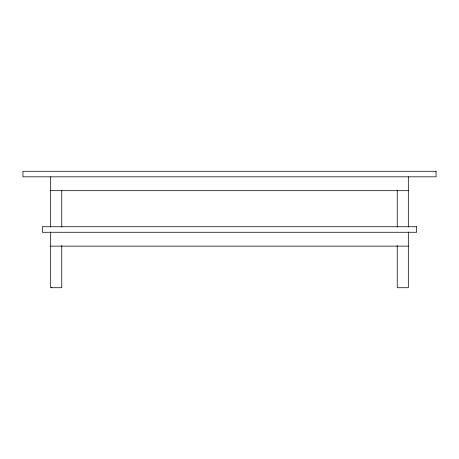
<?xml version="1.0" encoding="UTF-8"?>
<svg xmlns="http://www.w3.org/2000/svg" width="459" height="459" viewBox="0 0 459 459"><rect width="100%" height="100%" fill="white"/><g stroke="black" fill="none" stroke-linecap="round" stroke-linejoin="round"><path stroke-width="0.69" d="M50.674 190.686L408.326 190.686M50.674 246.133L408.326 246.133M51.878 287.661L51.265 287.724M408.326 176.824L408.326 227.027M408.326 232.013L408.326 287.724L397.236 287.724L397.236 245.473M397.236 190.353L397.236 227.027M61.764 190.353L61.764 227.027M61.764 245.473L61.764 287.724L50.674 287.724L50.674 232.013M50.674 176.824L50.674 227.027M436.05 171.276L22.95 171.276L22.95 176.824L436.05 176.824L436.05 171.276M416.64 226.729L42.36 226.729L42.36 232.271L416.64 232.271L416.64 226.729"/></g></svg>
